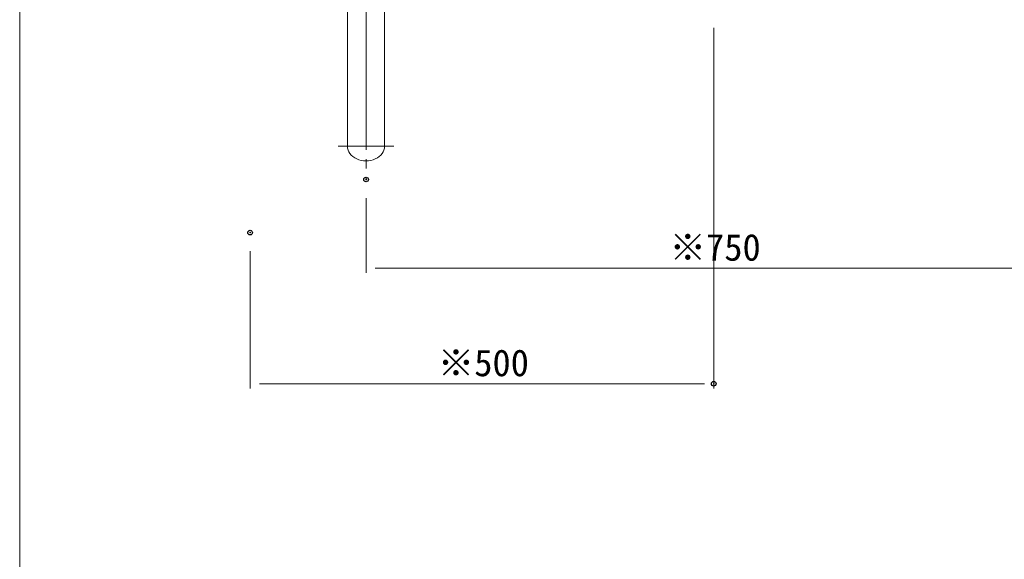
# Model space of a CAD drawing. Units: millimetres, scale not verified. Extents: x -2000 to 2000, y -1385 to 1385.
# Drawn here: x -2000 to -938, y 0 to 582 of the extents above; entities that cross this region are included whole.
import ezdxf
from ezdxf.enums import TextEntityAlignment as Align

# ---------------------------------------------------------------- set-up
doc = ezdxf.new("R2010")
doc.units = ezdxf.units.MM
doc.header["$LTSCALE"] = 10
doc.header["$PDMODE"] = 32
doc.header["$PDSIZE"] = 5
doc.linetypes.add('LONG_CHAIN', pattern=[21, 18, -1, 1, -1])
doc.linetypes.add('LONG_DOUBLE_CHAIN', pattern=[21.8, 18, -1, 0.6, -0.6, 0.6, -1])
for name, color, linetype, lineweight in [('0-0_zumenwaku', 6, 'Continuous', 9), ('0-2_CENTER', 1, 'LONG_DOUBLE_CHAIN', 9), ('0-4_一般寸法', 1, 'Continuous', 9), ('0-5_0', 4, 'Continuous', 9)]:
    doc.layers.add(name, color=color, linetype=linetype, lineweight=lineweight)
doc.layers.add('0-3_DEFPOINTS', color=7, linetype='Continuous')
doc.styles.add('ＭＳ ゴシック', font='')
doc.styles.get('ＭＳ ゴシック').set_extended_font_data('MS Gothic')

msp = doc.modelspace()

# ---------------------------------------------------------------- linework, layer by layer
at = {"layer": '0-0_zumenwaku'}
msp.add_lwpolyline([(-1999.86, -1385.01), (2000.14, -1385.01), (2000.14, 1384.99), (-1999.86, 1384.99)], close=True, dxfattribs=at)
at = {"layer": '0-2_CENTER', "linetype": 'LONG_CHAIN'}
for p, q in [((-1626.34, 1041.63), (-1626.34, 409.63)), ((-1596.34, 445.63), (-1656.34, 445.63))]:
    msp.add_line(p, q, dxfattribs=at)
at = {"layer": '0-3_DEFPOINTS'}
for p in [(-1626.34, 409.63), (-1751.34, 352.33), (-1251.34, 189.37)]:
    msp.add_point(p, dxfattribs=at)
at = {"layer": '0-4_一般寸法'}
for p, q in [((-1251.34, 573.27), (-1251.34, 184.37)), ((-1626.34, 389.63), (-1626.34, 308.96)), ((-1751.34, 332.33), (-1751.34, 184.37)), ((-1616.34, 313.96), (-886.34, 313.96)), ((-1741.34, 189.37), (-1261.34, 189.37))]:
    msp.add_line(p, q, dxfattribs=at)
at = {"layer": '0-5_0'}
for p, q in [((-1646.34, 1015.63), (-1646.34, 445.62)), ((-1606.34, 1015.63), (-1606.34, 445.63))]:
    msp.add_line(p, q, dxfattribs=at)
msp.add_ellipse((-1626.34, 445.63), major_axis=(20, 0), ratio=0.8, start_param=3.1415919, end_param=6.2831875, dxfattribs=at)

# ---------------------------------------------------------------- texts
at = {"layer": '0-4_一般寸法', "color": 2, "style": 'ＭＳ ゴシック'}
for s, p in [('※750', (-1299.05, 313.41)), ('※500', (-1549.05, 188.82))]:
    msp.add_text(s, height=28.89, dxfattribs=at).set_placement(p, align=Align.BOTTOM_LEFT)

doc.saveas('drawing.dxf')
